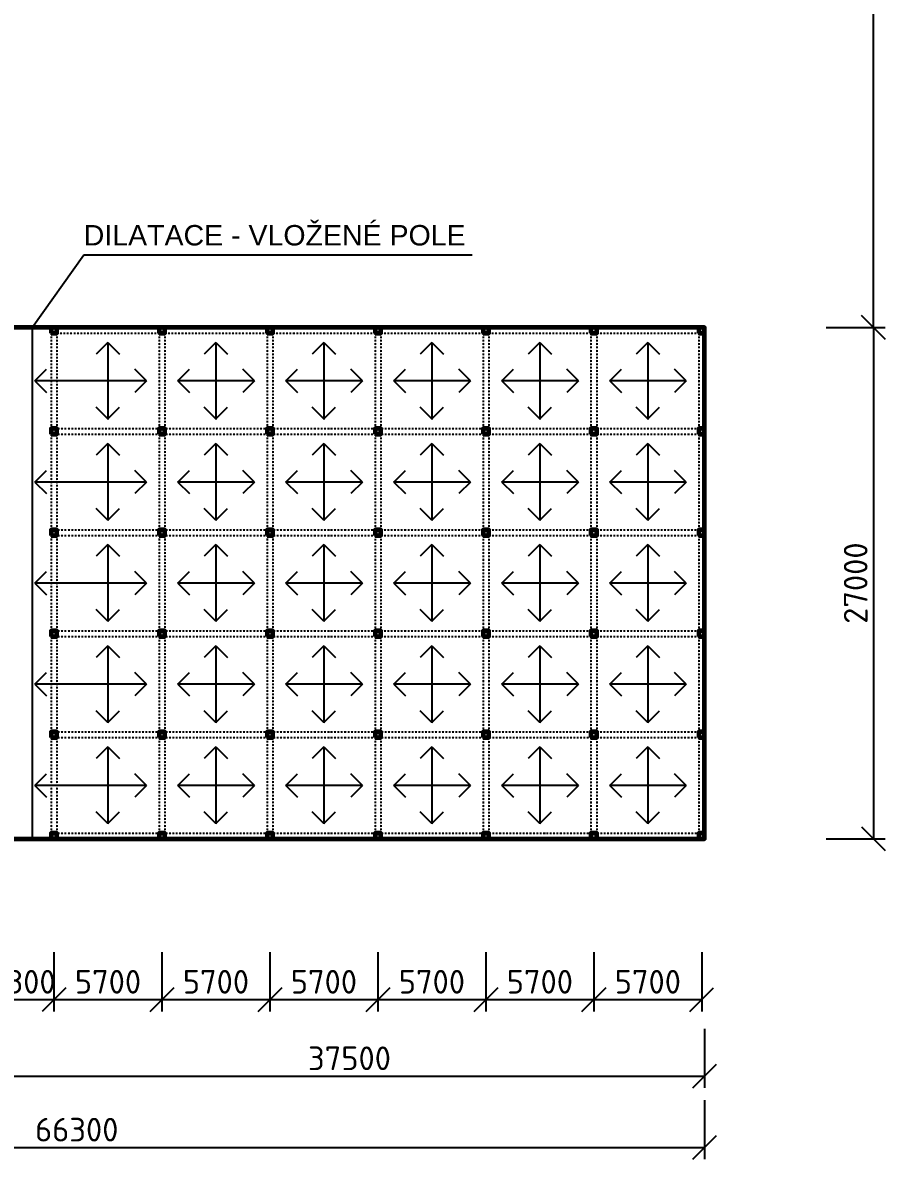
# Model space of a CAD drawing. Header units: millimetres. Extents: x 12904 to 327904, y -199771 to 141779.
# Drawn here: x 179584 to 225119, y -96421 to -36402 of the extents above; entities that cross this region are included whole.
import ezdxf

# ---------------------------------------------------------------- set-up
doc = ezdxf.new("R2010")
doc.units = ezdxf.units.MM
doc.linetypes.add('ČERCHOVANÁ', pattern=[25.4, 12.7, -6.35, 0, -6.35])
doc.layers.add('kóta', color=1, linetype='Continuous')
doc.layers.add('text', color=3, linetype='Continuous')
doc.layers.add('stěny', color=6, linetype='Continuous', lineweight=60)
doc.styles.add('ISOCPEUR', font='isocpeur.ttf')
doc.styles.get("Standard").update_dxf_attribs({"font": 'arial.ttf'})
doc.dimstyles.new('1-500', dxfattribs={"dimscale": 500, "dimtxt": 2.5, "dimasz": 2.5, "dimexe": 1.25, "dimexo": 0.625, "dimtad": 1, "dimdec": 0, "dimtxsty": 'ISOCPEUR', "dimblk": 'OBLIQUE', "dimcen": 2.5, "dimclrd": 1, "dimclre": 1, "dimclrt": 3, "dimadec": 0, "dimazin": 0, "dimtfac": 1, "dimtdec": 0, "dimtix": 1, "dimtmove": 1, "dimatfit": 3, "dimldrblk": 'OBLIQUE', "dimfxl": 5, "dimfxlon": 1, "dimtfillclr": 3, "dimarcsym": 0})

# ---------------------------------------------------------------- blocks, each defined once
blk = doc.blocks.new('_OBLIQUE')
at = {"color": 0, "linetype": 'ByBlock'}
blk.add_line((-0.5, -0.5), (0.5, 0.5), dxfattribs=at)
blk = doc.blocks.new('*D198')
at = {"layer": 'Defpoints', "color": 0, "transparency": 16777216}
for p in [(178084, -79496), (215584, -79496), (215584, -92026)]:
    blk.add_point(p, dxfattribs=at)
at = {"layer": 'kóta', "color": 1, "lineweight": -2, "transparency": 16777216}
for p, q in [((178084, -89526), (178084, -92651)), ((215584, -89526), (215584, -92651)), ((178084, -92026), (215584, -92026))]:
    blk.add_line(p, q, dxfattribs=at)
at = {"layer": 'kóta', "color": 1, "lineweight": -2, "transparency": 16777216, "xscale": 1250, "yscale": 1250, "zscale": 1250, "rotation": 180}
blk.add_blockref('_OBLIQUE', (178084, -92026), dxfattribs=at)
at = {"layer": 'kóta', "color": 1, "lineweight": -2, "transparency": 16777216, "xscale": 1250, "yscale": 1250, "zscale": 1250}
blk.add_blockref('_OBLIQUE', (215584, -92026), dxfattribs=at)
at = {"layer": 'kóta', "color": 3, "transparency": 16777216, "insert": (196834, -91088), "char_height": 1250, "attachment_point": 5, "style": 'ISOCPEUR'}
blk.add_mtext('37500', dxfattribs=at)
blk = doc.blocks.new('*D215')
at = {"layer": 'Defpoints', "color": 0, "transparency": 16777216}
for p in [(215584, -52496), (215584, -79496), (224494, -79496)]:
    blk.add_point(p, dxfattribs=at)
at = {"layer": 'kóta', "color": 1, "lineweight": -2, "transparency": 16777216}
for p, q in [((221994, -52496), (225119, -52496)), ((224494, -52496), (224494, -79496)), ((221994, -79496), (225119, -79496))]:
    blk.add_line(p, q, dxfattribs=at)
at = {"layer": 'kóta', "color": 1, "lineweight": -2, "transparency": 16777216, "xscale": 1250, "yscale": 1250, "zscale": 1250}
for p, rotation in [((224494, -52496), 90), ((224494, -79496), 270)]:
    blk.add_blockref('_OBLIQUE', p, dxfattribs=dict(at, rotation=rotation))
at = {"layer": 'kóta', "color": 3, "transparency": 16777216, "insert": (223557, -65996), "char_height": 1250, "attachment_point": 5, "rotation": 90, "style": 'ISOCPEUR'}
blk.add_mtext('27000', dxfattribs=at)
blk = doc.blocks.new('*D216')
at = {"layer": 'Defpoints', "color": 0, "transparency": 16777216}
for p in [(178084, 15004), (224494, 15004), (215584, -52496)]:
    blk.add_point(p, dxfattribs=at)
at = {"layer": 'kóta', "color": 1, "lineweight": -2, "transparency": 16777216}
for p, q in [((221994, 15004), (225119, 15004)), ((224494, -52496), (224494, 15004)), ((221994, -52496), (225119, -52496))]:
    blk.add_line(p, q, dxfattribs=at)
at = {"layer": 'kóta', "color": 1, "lineweight": -2, "transparency": 16777216, "xscale": 1250, "yscale": 1250, "zscale": 1250}
for p, rotation in [((224494, 15004), 90), ((224494, -52496), 270)]:
    blk.add_blockref('_OBLIQUE', p, dxfattribs=dict(at, rotation=rotation))
at = {"layer": 'kóta', "color": 3, "transparency": 16777216, "insert": (223557, -18746), "char_height": 1250, "attachment_point": 5, "rotation": 90, "style": 'ISOCPEUR'}
blk.add_mtext('67500', dxfattribs=at)
blk = doc.blocks.new('*D251')
at = {"layer": 'Defpoints', "color": 0, "transparency": 16777216}
for p in [(177934, -79496), (181234, -79496), (181234, -87986)]:
    blk.add_point(p, dxfattribs=at)
at = {"layer": 'kóta', "color": 1, "lineweight": -2, "transparency": 16777216}
for p, q in [((177934, -85486), (177934, -88611)), ((181234, -85486), (181234, -88611)), ((177934, -87986), (176684, -87986)), ((177934, -87986), (181234, -87986)), ((181234, -87986), (182484, -87986))]:
    blk.add_line(p, q, dxfattribs=at)
at = {"layer": 'kóta', "color": 1, "lineweight": -2, "transparency": 16777216, "xscale": 1250, "yscale": 1250, "zscale": 1250}
blk.add_blockref('_OBLIQUE', (177934, -87986), dxfattribs=at)
at = {"layer": 'kóta', "color": 1, "lineweight": -2, "transparency": 16777216, "xscale": 1250, "yscale": 1250, "zscale": 1250, "rotation": 180}
blk.add_blockref('_OBLIQUE', (181234, -87986), dxfattribs=at)
at = {"layer": 'kóta', "color": 3, "transparency": 16777216, "insert": (179584, -87048), "char_height": 1250, "attachment_point": 5, "style": 'ISOCPEUR'}
blk.add_mtext('3300', dxfattribs=at)
blk = doc.blocks.new('*D252')
at = {"layer": 'Defpoints', "color": 0, "transparency": 16777216}
for p in [(181234, -79496), (186934, -79496), (186934, -87986)]:
    blk.add_point(p, dxfattribs=at)
at = {"layer": 'kóta', "color": 1, "lineweight": -2, "transparency": 16777216}
for p, q in [((181234, -85486), (181234, -88611)), ((186934, -85486), (186934, -88611)), ((181234, -87986), (186934, -87986))]:
    blk.add_line(p, q, dxfattribs=at)
at = {"layer": 'kóta', "color": 1, "lineweight": -2, "transparency": 16777216, "xscale": 1250, "yscale": 1250, "zscale": 1250, "rotation": 180}
blk.add_blockref('_OBLIQUE', (181234, -87986), dxfattribs=at)
at = {"layer": 'kóta', "color": 1, "lineweight": -2, "transparency": 16777216, "xscale": 1250, "yscale": 1250, "zscale": 1250}
blk.add_blockref('_OBLIQUE', (186934, -87986), dxfattribs=at)
at = {"layer": 'kóta', "color": 3, "transparency": 16777216, "insert": (184084, -87048), "char_height": 1250, "attachment_point": 5, "style": 'ISOCPEUR'}
blk.add_mtext('5700', dxfattribs=at)
blk = doc.blocks.new('*D253')
at = {"layer": 'Defpoints', "color": 0, "transparency": 16777216}
for p in [(186934, -79496), (192634, -79496), (192634, -87986)]:
    blk.add_point(p, dxfattribs=at)
at = {"layer": 'kóta', "color": 1, "lineweight": -2, "transparency": 16777216}
for p, q in [((186934, -85486), (186934, -88611)), ((192634, -85486), (192634, -88611)), ((186934, -87986), (192634, -87986))]:
    blk.add_line(p, q, dxfattribs=at)
at = {"layer": 'kóta', "color": 1, "lineweight": -2, "transparency": 16777216, "xscale": 1250, "yscale": 1250, "zscale": 1250, "rotation": 180}
blk.add_blockref('_OBLIQUE', (186934, -87986), dxfattribs=at)
at = {"layer": 'kóta', "color": 1, "lineweight": -2, "transparency": 16777216, "xscale": 1250, "yscale": 1250, "zscale": 1250}
blk.add_blockref('_OBLIQUE', (192634, -87986), dxfattribs=at)
at = {"layer": 'kóta', "color": 3, "transparency": 16777216, "insert": (189784, -87048), "char_height": 1250, "attachment_point": 5, "style": 'ISOCPEUR'}
blk.add_mtext('5700', dxfattribs=at)
blk = doc.blocks.new('*D254')
at = {"layer": 'Defpoints', "color": 0, "transparency": 16777216}
for p in [(192634, -79496), (198334, -79496), (198334, -87986)]:
    blk.add_point(p, dxfattribs=at)
at = {"layer": 'kóta', "color": 1, "lineweight": -2, "transparency": 16777216}
for p, q in [((192634, -85486), (192634, -88611)), ((198334, -85486), (198334, -88611)), ((192634, -87986), (198334, -87986))]:
    blk.add_line(p, q, dxfattribs=at)
at = {"layer": 'kóta', "color": 1, "lineweight": -2, "transparency": 16777216, "xscale": 1250, "yscale": 1250, "zscale": 1250, "rotation": 180}
blk.add_blockref('_OBLIQUE', (192634, -87986), dxfattribs=at)
at = {"layer": 'kóta', "color": 1, "lineweight": -2, "transparency": 16777216, "xscale": 1250, "yscale": 1250, "zscale": 1250}
blk.add_blockref('_OBLIQUE', (198334, -87986), dxfattribs=at)
at = {"layer": 'kóta', "color": 3, "transparency": 16777216, "insert": (195484, -87048), "char_height": 1250, "attachment_point": 5, "style": 'ISOCPEUR'}
blk.add_mtext('5700', dxfattribs=at)
blk = doc.blocks.new('*D255')
at = {"layer": 'Defpoints', "color": 0, "transparency": 16777216}
for p in [(198334, -79496), (204034, -79496), (204034, -87986)]:
    blk.add_point(p, dxfattribs=at)
at = {"layer": 'kóta', "color": 1, "lineweight": -2, "transparency": 16777216}
for p, q in [((198334, -85486), (198334, -88611)), ((204034, -85486), (204034, -88611)), ((198334, -87986), (204034, -87986))]:
    blk.add_line(p, q, dxfattribs=at)
at = {"layer": 'kóta', "color": 1, "lineweight": -2, "transparency": 16777216, "xscale": 1250, "yscale": 1250, "zscale": 1250, "rotation": 180}
blk.add_blockref('_OBLIQUE', (198334, -87986), dxfattribs=at)
at = {"layer": 'kóta', "color": 1, "lineweight": -2, "transparency": 16777216, "xscale": 1250, "yscale": 1250, "zscale": 1250}
blk.add_blockref('_OBLIQUE', (204034, -87986), dxfattribs=at)
at = {"layer": 'kóta', "color": 3, "transparency": 16777216, "insert": (201184, -87048), "char_height": 1250, "attachment_point": 5, "style": 'ISOCPEUR'}
blk.add_mtext('5700', dxfattribs=at)
blk = doc.blocks.new('*D256')
at = {"layer": 'Defpoints', "color": 0, "transparency": 16777216}
for p in [(204034, -79496), (209734, -79496), (209734, -87986)]:
    blk.add_point(p, dxfattribs=at)
at = {"layer": 'kóta', "color": 1, "lineweight": -2, "transparency": 16777216}
for p, q in [((204034, -85486), (204034, -88611)), ((209734, -85486), (209734, -88611)), ((204034, -87986), (209734, -87986))]:
    blk.add_line(p, q, dxfattribs=at)
at = {"layer": 'kóta', "color": 1, "lineweight": -2, "transparency": 16777216, "xscale": 1250, "yscale": 1250, "zscale": 1250, "rotation": 180}
blk.add_blockref('_OBLIQUE', (204034, -87986), dxfattribs=at)
at = {"layer": 'kóta', "color": 1, "lineweight": -2, "transparency": 16777216, "xscale": 1250, "yscale": 1250, "zscale": 1250}
blk.add_blockref('_OBLIQUE', (209734, -87986), dxfattribs=at)
at = {"layer": 'kóta', "color": 3, "transparency": 16777216, "insert": (206884, -87048), "char_height": 1250, "attachment_point": 5, "style": 'ISOCPEUR'}
blk.add_mtext('5700', dxfattribs=at)
blk = doc.blocks.new('*D257')
at = {"layer": 'Defpoints', "color": 0, "transparency": 16777216}
for p in [(209734, -79496), (215434, -79496), (215434, -87986)]:
    blk.add_point(p, dxfattribs=at)
at = {"layer": 'kóta', "color": 1, "lineweight": -2, "transparency": 16777216}
for p, q in [((209734, -85486), (209734, -88611)), ((215434, -85486), (215434, -88611)), ((209734, -87986), (215434, -87986))]:
    blk.add_line(p, q, dxfattribs=at)
at = {"layer": 'kóta', "color": 1, "lineweight": -2, "transparency": 16777216, "xscale": 1250, "yscale": 1250, "zscale": 1250, "rotation": 180}
blk.add_blockref('_OBLIQUE', (209734, -87986), dxfattribs=at)
at = {"layer": 'kóta', "color": 1, "lineweight": -2, "transparency": 16777216, "xscale": 1250, "yscale": 1250, "zscale": 1250}
blk.add_blockref('_OBLIQUE', (215434, -87986), dxfattribs=at)
at = {"layer": 'kóta', "color": 3, "transparency": 16777216, "insert": (212584, -87048), "char_height": 1250, "attachment_point": 5, "style": 'ISOCPEUR'}
blk.add_mtext('5700', dxfattribs=at)
blk = doc.blocks.new('*D209')
at = {"layer": 'Defpoints', "color": 0, "transparency": 16777216}
for p in [(149284, -79496), (215584, -79496), (215584, -95796)]:
    blk.add_point(p, dxfattribs=at)
at = {"layer": 'kóta', "color": 1, "lineweight": -2, "transparency": 16777216}
for p, q in [((149284, -93296), (149284, -96421)), ((215584, -93296), (215584, -96421)), ((149284, -95796), (215584, -95796))]:
    blk.add_line(p, q, dxfattribs=at)
at = {"layer": 'kóta', "color": 1, "lineweight": -2, "transparency": 16777216, "xscale": 1250, "yscale": 1250, "zscale": 1250, "rotation": 180}
blk.add_blockref('_OBLIQUE', (149284, -95796), dxfattribs=at)
at = {"layer": 'kóta', "color": 1, "lineweight": -2, "transparency": 16777216, "xscale": 1250, "yscale": 1250, "zscale": 1250}
blk.add_blockref('_OBLIQUE', (215584, -95796), dxfattribs=at)
at = {"layer": 'kóta', "color": 3, "transparency": 16777216, "insert": (182434, -94858), "char_height": 1250, "attachment_point": 5, "style": 'ISOCPEUR'}
blk.add_mtext('66300', dxfattribs=at)

msp = doc.modelspace()

# ---------------------------------------------------------------- linework, layer by layer
for p, q in [((180084.2, -52495.7), (180084.2, -79495.7)), ((184084.2, -53283.9), (183468.6, -53899.5)), ((184084.2, -53283.9), (184084.2, -57347.4)), ((184084.2, -53283.9), (184699.7, -53899.5)), ((189784.2, -53283.9), (189168.6, -53899.5)), ((189784.2, -53283.9), (189784.2, -57347.4)), ((189784.2, -53283.9), (190399.7, -53899.5)), ((195484.2, -53283.9), (194868.6, -53899.5)), ((195484.2, -53283.9), (195484.2, -57347.4)), ((195484.2, -53283.9), (196099.7, -53899.5)), ((201184.2, -53283.9), (200568.6, -53899.5)), ((201184.2, -53283.9), (201184.2, -57347.4)), ((201184.2, -53283.9), (201799.7, -53899.5)), ((206884.2, -53283.9), (206268.6, -53899.5)), ((206884.2, -53283.9), (206884.2, -57347.4)), ((206884.2, -53283.9), (207499.7, -53899.5)), ((212584.2, -53283.9), (211968.6, -53899.5)), ((212584.2, -53283.9), (212584.2, -57347.4)), ((212584.2, -53283.9), (213199.7, -53899.5)), ((180223.7, -55315.7), (180839.2, -54700.1)), ((186115.9, -55315.7), (185500.3, -54700.1)), ((187771.9, -55315.7), (188387.5, -54700.1)), ((191815.9, -55315.7), (191200.3, -54700.1)), ((193471.9, -55315.7), (194087.5, -54700.1)), ((197515.9, -55315.7), (196900.3, -54700.1)), ((199171.9, -55315.7), (199787.5, -54700.1)), ((203215.9, -55315.7), (202600.3, -54700.1)), ((204871.9, -55315.7), (205487.5, -54700.1)), ((208915.9, -55315.7), (208300.3, -54700.1)), ((210571.9, -55315.7), (211187.5, -54700.1)), ((214615.9, -55315.7), (214000.3, -54700.1)), ((186115.9, -55315.7), (180223.7, -55315.7)), ((180223.7, -55315.7), (180839.2, -55931.2)), ((186115.9, -55315.7), (185500.3, -55931.2)), ((191815.9, -55315.7), (187752.4, -55315.7)), ((187771.9, -55315.7), (188387.5, -55931.2)), ((191815.9, -55315.7), (191200.3, -55931.2)), ((197515.9, -55315.7), (193452.4, -55315.7)), ((193471.9, -55315.7), (194087.5, -55931.2)), ((197515.9, -55315.7), (196900.3, -55931.2)), ((203215.9, -55315.7), (199152.4, -55315.7)), ((199171.9, -55315.7), (199787.5, -55931.2)), ((203215.9, -55315.7), (202600.3, -55931.2)), ((208915.9, -55315.7), (204852.4, -55315.7)), ((204871.9, -55315.7), (205487.5, -55931.2)), ((208915.9, -55315.7), (208300.3, -55931.2)), ((214615.9, -55315.7), (210552.4, -55315.7)), ((210571.9, -55315.7), (211187.5, -55931.2)), ((214615.9, -55315.7), (214000.3, -55931.2)), ((184084.2, -57327.9), (183468.6, -56712.3)), ((184084.2, -57327.9), (184699.7, -56712.3)), ((189784.2, -57327.9), (189168.6, -56712.3)), ((189784.2, -57327.9), (190399.7, -56712.3)), ((195484.2, -57327.9), (194868.6, -56712.3)), ((195484.2, -57327.9), (196099.7, -56712.3)), ((201184.2, -57327.9), (200568.6, -56712.3)), ((201184.2, -57327.9), (201799.7, -56712.3)), ((206884.2, -57327.9), (206268.6, -56712.3)), ((206884.2, -57327.9), (207499.7, -56712.3)), ((212584.2, -57327.9), (211968.6, -56712.3)), ((212584.2, -57327.9), (213199.7, -56712.3)), ((184084.2, -58623.9), (183468.6, -59239.5)), ((184084.2, -58623.9), (184084.2, -62687.4)), ((184084.2, -58623.9), (184699.7, -59239.5)), ((189784.2, -58623.9), (189168.6, -59239.5)), ((189784.2, -58623.9), (189784.2, -62687.4)), ((189784.2, -58623.9), (190399.7, -59239.5)), ((195484.2, -58623.9), (194868.6, -59239.5)), ((195484.2, -58623.9), (195484.2, -62687.4)), ((195484.2, -58623.9), (196099.7, -59239.5)), ((201184.2, -58623.9), (200568.6, -59239.5)), ((201184.2, -58623.9), (201184.2, -62687.4)), ((201184.2, -58623.9), (201799.7, -59239.5)), ((206884.2, -58623.9), (206268.6, -59239.5)), ((206884.2, -58623.9), (206884.2, -62687.4)), ((206884.2, -58623.9), (207499.7, -59239.5)), ((212584.2, -58623.9), (211968.6, -59239.5)), ((212584.2, -58623.9), (212584.2, -62687.4)), ((212584.2, -58623.9), (213199.7, -59239.5)), ((180223.7, -60655.7), (180839.2, -60040.1)), ((186115.9, -60655.7), (185500.3, -60040.1)), ((187771.9, -60655.7), (188387.5, -60040.1)), ((191815.9, -60655.7), (191200.3, -60040.1)), ((193471.9, -60655.7), (194087.5, -60040.1)), ((197515.9, -60655.7), (196900.3, -60040.1)), ((199171.9, -60655.7), (199787.5, -60040.1)), ((203215.9, -60655.7), (202600.3, -60040.1)), ((204871.9, -60655.7), (205487.5, -60040.1)), ((208915.9, -60655.7), (208300.3, -60040.1)), ((210571.9, -60655.7), (211187.5, -60040.1)), ((214615.9, -60655.7), (214000.3, -60040.1)), ((186115.9, -60655.7), (180223.7, -60655.7)), ((180223.7, -60655.7), (180839.2, -61271.2)), ((186115.9, -60655.7), (185500.3, -61271.2)), ((191815.9, -60655.7), (187752.4, -60655.7)), ((187771.9, -60655.7), (188387.5, -61271.2)), ((191815.9, -60655.7), (191200.3, -61271.2)), ((197515.9, -60655.7), (193452.4, -60655.7)), ((193471.9, -60655.7), (194087.5, -61271.2)), ((197515.9, -60655.7), (196900.3, -61271.2)), ((203215.9, -60655.7), (199152.4, -60655.7)), ((199171.9, -60655.7), (199787.5, -61271.2)), ((203215.9, -60655.7), (202600.3, -61271.2)), ((208915.9, -60655.7), (204852.4, -60655.7)), ((204871.9, -60655.7), (205487.5, -61271.2)), ((208915.9, -60655.7), (208300.3, -61271.2)), ((214615.9, -60655.7), (210552.4, -60655.7)), ((210571.9, -60655.7), (211187.5, -61271.2)), ((214615.9, -60655.7), (214000.3, -61271.2)), ((184084.2, -62667.9), (183468.6, -62052.3)), ((184084.2, -62667.9), (184699.7, -62052.3)), ((189784.2, -62667.9), (189168.6, -62052.3)), ((189784.2, -62667.9), (190399.7, -62052.3)), ((195484.2, -62667.9), (194868.6, -62052.3)), ((195484.2, -62667.9), (196099.7, -62052.3)), ((201184.2, -62667.9), (200568.6, -62052.3)), ((201184.2, -62667.9), (201799.7, -62052.3)), ((206884.2, -62667.9), (206268.6, -62052.3)), ((206884.2, -62667.9), (207499.7, -62052.3)), ((212584.2, -62667.9), (211968.6, -62052.3)), ((212584.2, -62667.9), (213199.7, -62052.3)), ((184084.2, -63963.9), (183468.6, -64579.5)), ((184084.2, -63963.9), (184084.2, -68027.4)), ((184084.2, -63963.9), (184699.7, -64579.5)), ((189784.2, -63963.9), (189168.6, -64579.5)), ((189784.2, -63963.9), (189784.2, -68027.4)), ((189784.2, -63963.9), (190399.7, -64579.5)), ((195484.2, -63963.9), (194868.6, -64579.5)), ((195484.2, -63963.9), (195484.2, -68027.4)), ((195484.2, -63963.9), (196099.7, -64579.5)), ((201184.2, -63963.9), (200568.6, -64579.5)), ((201184.2, -63963.9), (201184.2, -68027.4)), ((201184.2, -63963.9), (201799.7, -64579.5)), ((206884.2, -63963.9), (206268.6, -64579.5)), ((206884.2, -63963.9), (206884.2, -68027.4)), ((206884.2, -63963.9), (207499.7, -64579.5)), ((212584.2, -63963.9), (211968.6, -64579.5)), ((212584.2, -63963.9), (212584.2, -68027.4)), ((212584.2, -63963.9), (213199.7, -64579.5)), ((180223.7, -65995.7), (180839.2, -65380.1)), ((186115.9, -65995.7), (185500.3, -65380.1)), ((187771.9, -65995.7), (188387.5, -65380.1)), ((191815.9, -65995.7), (191200.3, -65380.1)), ((193471.9, -65995.7), (194087.5, -65380.1)), ((197515.9, -65995.7), (196900.3, -65380.1)), ((199171.9, -65995.7), (199787.5, -65380.1)), ((203215.9, -65995.7), (202600.3, -65380.1)), ((204871.9, -65995.7), (205487.5, -65380.1)), ((208915.9, -65995.7), (208300.3, -65380.1)), ((210571.9, -65995.7), (211187.5, -65380.1)), ((214615.9, -65995.7), (214000.3, -65380.1)), ((186115.9, -65995.7), (180223.7, -65995.7)), ((180223.7, -65995.7), (180839.2, -66611.2)), ((186115.9, -65995.7), (185500.3, -66611.2)), ((191815.9, -65995.7), (187752.4, -65995.7)), ((187771.9, -65995.7), (188387.5, -66611.2)), ((191815.9, -65995.7), (191200.3, -66611.2)), ((197515.9, -65995.7), (193452.4, -65995.7)), ((193471.9, -65995.7), (194087.5, -66611.2)), ((197515.9, -65995.7), (196900.3, -66611.2)), ((203215.9, -65995.7), (199152.4, -65995.7)), ((199171.9, -65995.7), (199787.5, -66611.2)), ((203215.9, -65995.7), (202600.3, -66611.2)), ((208915.9, -65995.7), (204852.4, -65995.7)), ((204871.9, -65995.7), (205487.5, -66611.2)), ((208915.9, -65995.7), (208300.3, -66611.2)), ((214615.9, -65995.7), (210552.4, -65995.7)), ((210571.9, -65995.7), (211187.5, -66611.2)), ((214615.9, -65995.7), (214000.3, -66611.2)), ((184084.2, -68007.9), (183468.6, -67392.3)), ((184084.2, -68007.9), (184699.7, -67392.3)), ((189784.2, -68007.9), (189168.6, -67392.3)), ((189784.2, -68007.9), (190399.7, -67392.3)), ((195484.2, -68007.9), (194868.6, -67392.3)), ((195484.2, -68007.9), (196099.7, -67392.3)), ((201184.2, -68007.9), (200568.6, -67392.3)), ((201184.2, -68007.9), (201799.7, -67392.3)), ((206884.2, -68007.9), (206268.6, -67392.3)), ((206884.2, -68007.9), (207499.7, -67392.3)), ((212584.2, -68007.9), (211968.6, -67392.3)), ((212584.2, -68007.9), (213199.7, -67392.3)), ((184084.2, -69303.9), (183468.6, -69919.5)), ((184084.2, -69303.9), (184084.2, -73367.4)), ((184084.2, -69303.9), (184699.7, -69919.5)), ((189784.2, -69303.9), (189168.6, -69919.5)), ((189784.2, -69303.9), (189784.2, -73367.4)), ((189784.2, -69303.9), (190399.7, -69919.5)), ((195484.2, -69303.9), (194868.6, -69919.5)), ((195484.2, -69303.9), (195484.2, -73367.4)), ((195484.2, -69303.9), (196099.7, -69919.5)), ((201184.2, -69303.9), (200568.6, -69919.5)), ((201184.2, -69303.9), (201184.2, -73367.4)), ((201184.2, -69303.9), (201799.7, -69919.5)), ((206884.2, -69303.9), (206268.6, -69919.5)), ((206884.2, -69303.9), (206884.2, -73367.4)), ((206884.2, -69303.9), (207499.7, -69919.5)), ((212584.2, -69303.9), (211968.6, -69919.5)), ((212584.2, -69303.9), (212584.2, -73367.4)), ((212584.2, -69303.9), (213199.7, -69919.5)), ((180223.7, -71335.7), (180839.2, -70720.1)), ((186115.9, -71335.7), (185500.3, -70720.1)), ((187771.9, -71335.7), (188387.5, -70720.1)), ((191815.9, -71335.7), (191200.3, -70720.1)), ((193471.9, -71335.7), (194087.5, -70720.1)), ((197515.9, -71335.7), (196900.3, -70720.1)), ((199171.9, -71335.7), (199787.5, -70720.1)), ((203215.9, -71335.7), (202600.3, -70720.1)), ((204871.9, -71335.7), (205487.5, -70720.1)), ((208915.9, -71335.7), (208300.3, -70720.1)), ((210571.9, -71335.7), (211187.5, -70720.1)), ((214615.9, -71335.7), (214000.3, -70720.1)), ((186115.9, -71335.7), (180223.7, -71335.7)), ((180223.7, -71335.7), (180839.2, -71951.2)), ((186115.9, -71335.7), (185500.3, -71951.2)), ((191815.9, -71335.7), (187752.4, -71335.7)), ((187771.9, -71335.7), (188387.5, -71951.2)), ((191815.9, -71335.7), (191200.3, -71951.2)), ((197515.9, -71335.7), (193452.4, -71335.7)), ((193471.9, -71335.7), (194087.5, -71951.2)), ((197515.9, -71335.7), (196900.3, -71951.2)), ((203215.9, -71335.7), (199152.4, -71335.7)), ((199171.9, -71335.7), (199787.5, -71951.2)), ((203215.9, -71335.7), (202600.3, -71951.2)), ((208915.9, -71335.7), (204852.4, -71335.7)), ((204871.9, -71335.7), (205487.5, -71951.2)), ((208915.9, -71335.7), (208300.3, -71951.2)), ((214615.9, -71335.7), (210552.4, -71335.7)), ((210571.9, -71335.7), (211187.5, -71951.2)), ((214615.9, -71335.7), (214000.3, -71951.2)), ((184084.2, -73347.9), (183468.6, -72732.3)), ((184084.2, -73347.9), (184699.7, -72732.3)), ((189784.2, -73347.9), (189168.6, -72732.3)), ((189784.2, -73347.9), (190399.7, -72732.3)), ((195484.2, -73347.9), (194868.6, -72732.3)), ((195484.2, -73347.9), (196099.7, -72732.3)), ((201184.2, -73347.9), (200568.6, -72732.3)), ((201184.2, -73347.9), (201799.7, -72732.3)), ((206884.2, -73347.9), (206268.6, -72732.3)), ((206884.2, -73347.9), (207499.7, -72732.3)), ((212584.2, -73347.9), (211968.6, -72732.3)), ((212584.2, -73347.9), (213199.7, -72732.3)), ((184084.2, -74643.9), (183468.6, -75259.5)), ((184084.2, -74643.9), (184084.2, -78707.4)), ((184084.2, -74643.9), (184699.7, -75259.5)), ((189784.2, -74643.9), (189168.6, -75259.5)), ((189784.2, -74643.9), (189784.2, -78707.4)), ((189784.2, -74643.9), (190399.7, -75259.5)), ((195484.2, -74643.9), (194868.6, -75259.5)), ((195484.2, -74643.9), (195484.2, -78707.4)), ((195484.2, -74643.9), (196099.7, -75259.5)), ((201184.2, -74643.9), (200568.6, -75259.5)), ((201184.2, -74643.9), (201184.2, -78707.4)), ((201184.2, -74643.9), (201799.7, -75259.5)), ((206884.2, -74643.9), (206268.6, -75259.5)), ((206884.2, -74643.9), (206884.2, -78707.4)), ((206884.2, -74643.9), (207499.7, -75259.5)), ((212584.2, -74643.9), (211968.6, -75259.5)), ((212584.2, -74643.9), (212584.2, -78707.4)), ((212584.2, -74643.9), (213199.7, -75259.5)), ((180223.7, -76675.7), (180839.2, -76060.1)), ((186115.9, -76675.7), (185500.3, -76060.1)), ((187771.9, -76675.7), (188387.5, -76060.1)), ((191815.9, -76675.7), (191200.3, -76060.1)), ((193471.9, -76675.7), (194087.5, -76060.1)), ((197515.9, -76675.7), (196900.3, -76060.1)), ((199171.9, -76675.7), (199787.5, -76060.1)), ((203215.9, -76675.7), (202600.3, -76060.1)), ((204871.9, -76675.7), (205487.5, -76060.1)), ((208915.9, -76675.7), (208300.3, -76060.1)), ((210571.9, -76675.7), (211187.5, -76060.1)), ((214615.9, -76675.7), (214000.3, -76060.1)), ((186115.9, -76675.7), (180223.7, -76675.7)), ((180223.7, -76675.7), (180839.2, -77291.2)), ((186115.9, -76675.7), (185500.3, -77291.2)), ((191815.9, -76675.7), (187752.4, -76675.7)), ((187771.9, -76675.7), (188387.5, -77291.2)), ((191815.9, -76675.7), (191200.3, -77291.2)), ((197515.9, -76675.7), (193452.4, -76675.7)), ((193471.9, -76675.7), (194087.5, -77291.2)), ((197515.9, -76675.7), (196900.3, -77291.2)), ((203215.9, -76675.7), (199152.4, -76675.7)), ((199171.9, -76675.7), (199787.5, -77291.2)), ((203215.9, -76675.7), (202600.3, -77291.2)), ((208915.9, -76675.7), (204852.4, -76675.7)), ((204871.9, -76675.7), (205487.5, -77291.2)), ((208915.9, -76675.7), (208300.3, -77291.2)), ((214615.9, -76675.7), (210552.4, -76675.7)), ((210571.9, -76675.7), (211187.5, -77291.2)), ((214615.9, -76675.7), (214000.3, -77291.2)), ((184084.2, -78687.9), (183468.6, -78072.3)), ((184084.2, -78687.9), (184699.7, -78072.3)), ((189784.2, -78687.9), (189168.6, -78072.3)), ((189784.2, -78687.9), (190399.7, -78072.3)), ((195484.2, -78687.9), (194868.6, -78072.3)), ((195484.2, -78687.9), (196099.7, -78072.3)), ((201184.2, -78687.9), (200568.6, -78072.3)), ((201184.2, -78687.9), (201799.7, -78072.3)), ((206884.2, -78687.9), (206268.6, -78072.3)), ((206884.2, -78687.9), (207499.7, -78072.3)), ((212584.2, -78687.9), (211968.6, -78072.3)), ((212584.2, -78687.9), (213199.7, -78072.3))]:
    msp.add_line(p, q)
at = {"linetype": 'ČERCHOVANÁ', "ltscale": 7}
for p, q in [((181084.2, -52795.7), (181084.2, -79495.7)), ((181384.2, -52795.7), (181384.2, -79495.7)), ((181384.2, -52795.7), (186784.2, -52795.7)), ((186784.2, -52795.7), (186784.2, -79495.7)), ((187084.2, -52795.7), (187084.2, -79495.7)), ((187084.2, -52795.7), (192484.2, -52795.7)), ((192484.2, -52795.7), (192484.2, -79495.7)), ((192784.2, -52795.7), (192784.2, -79495.7)), ((192784.2, -52795.7), (198184.2, -52795.7)), ((198184.2, -52795.7), (198184.2, -63175.7)), ((198484.2, -52795.7), (198484.2, -63175.7)), ((198484.2, -52795.7), (209584.2, -52795.7)), ((203884.2, -52795.7), (203884.2, -57835.7)), ((204184.2, -52795.7), (204184.2, -57835.7)), ((209584.2, -52795.7), (209584.2, -57835.7)), ((209884.2, -52795.7), (209884.2, -57835.7)), ((209884.2, -52795.7), (215284.2, -52795.7)), ((215284.2, -52795.7), (215284.2, -57835.7)), ((181084.2, -57835.7), (203884.2, -57835.7)), ((181084.2, -58135.7), (203884.2, -58135.7)), ((203884.2, -58135.7), (203884.2, -63175.7)), ((204184.2, -57835.7), (209584.2, -57835.7)), ((204184.2, -58135.7), (204184.2, -63175.7)), ((204184.2, -58135.7), (209584.2, -58135.7)), ((209584.2, -58135.7), (209584.2, -63175.7)), ((209884.2, -57835.7), (215284.2, -57835.7)), ((209884.2, -58135.7), (209884.2, -63175.7)), ((209884.2, -58135.7), (215284.2, -58135.7)), ((215284.2, -58135.7), (215284.2, -63175.7)), ((181084.2, -63175.7), (198184.2, -63175.7)), ((181084.2, -63475.7), (198184.2, -63475.7)), ((198184.2, -63475.7), (198184.2, -68515.7)), ((198484.2, -63175.7), (203884.2, -63175.7)), ((198484.2, -63475.7), (198484.2, -68515.7)), ((198484.2, -63475.7), (203884.2, -63475.7)), ((203884.2, -63475.7), (203884.2, -68515.7)), ((204184.2, -63175.7), (209584.2, -63175.7)), ((204184.2, -63475.7), (204184.2, -68515.7)), ((204184.2, -63475.7), (209584.2, -63475.7)), ((209584.2, -63475.7), (209584.2, -68515.7)), ((209884.2, -63175.7), (215284.2, -63175.7)), ((209884.2, -63475.7), (209884.2, -68515.7)), ((209884.2, -63475.7), (215284.2, -63475.7)), ((215284.2, -63475.7), (215284.2, -68515.7)), ((181084.2, -68515.7), (198184.2, -68515.7)), ((181084.2, -68815.7), (198184.2, -68815.7)), ((198184.2, -68815.7), (198184.2, -79495.7)), ((198484.2, -68515.7), (203884.2, -68515.7)), ((198484.2, -68815.7), (198484.2, -79495.7)), ((198484.2, -68815.7), (203884.2, -68815.7)), ((203884.2, -68815.7), (203884.2, -73855.7)), ((204184.2, -68515.7), (209584.2, -68515.7)), ((204184.2, -68815.7), (204184.2, -73855.7)), ((204184.2, -68815.7), (209584.2, -68815.7)), ((209584.2, -68815.7), (209584.2, -73855.7)), ((209884.2, -68515.7), (215284.2, -68515.7)), ((209884.2, -68815.7), (209884.2, -73855.7)), ((209884.2, -68815.7), (215284.2, -68815.7)), ((215284.2, -68815.7), (215284.2, -73855.7)), ((181084.2, -73855.7), (203884.2, -73855.7)), ((181084.2, -74155.7), (209584.2, -74155.7)), ((203884.2, -74155.7), (203884.2, -79495.7)), ((204184.2, -73855.7), (209584.2, -73855.7)), ((204184.2, -74155.7), (204184.2, -79495.7)), ((209584.2, -74155.7), (209584.2, -79495.7)), ((209884.2, -73855.7), (215284.2, -73855.7)), ((209884.2, -74155.7), (209884.2, -79495.7)), ((209884.2, -74155.7), (215284.2, -74155.7)), ((215284.2, -74155.7), (215284.2, -79495.7)), ((181084.2, -79195.7), (215584.2, -79195.7))]:
    msp.add_line(p, q, dxfattribs=at)
at = {"layer": 'kóta'}
for p, q in [((180084.2, -52495.7), (182804.2, -48655.7)), ((182804.2, -48655.7), (203304.2, -48655.7))]:
    msp.add_line(p, q, dxfattribs=at)
at = {"layer": 'stěny'}
for p, q in [((215584.2, -52495.7), (178084.2, -52495.7)), ((215584.2, -79495.7), (215584.2, -52495.7)), ((178084.2, -79495.7), (215584.2, -79495.7))]:
    msp.add_line(p, q, dxfattribs=at)
for points in [[(181084.2, -52795.7), (181384.2, -52795.7), (181384.2, -52495.7), (181084.2, -52495.7)], [(186784.2, -52795.7), (187084.2, -52795.7), (187084.2, -52495.7), (186784.2, -52495.7)], [(192484.2, -52795.7), (192784.2, -52795.7), (192784.2, -52495.7), (192484.2, -52495.7)], [(198184.2, -52795.7), (198484.2, -52795.7), (198484.2, -52495.7), (198184.2, -52495.7)], [(203884.2, -52795.7), (204184.2, -52795.7), (204184.2, -52495.7), (203884.2, -52495.7)], [(209584.2, -52795.7), (209884.2, -52795.7), (209884.2, -52495.7), (209584.2, -52495.7)], [(215284.2, -52795.7), (215584.2, -52795.7), (215584.2, -52495.7), (215284.2, -52495.7)], [(181084.2, -58135.7), (181384.2, -58135.7), (181384.2, -57835.7), (181084.2, -57835.7)], [(186784.2, -58135.7), (187084.2, -58135.7), (187084.2, -57835.7), (186784.2, -57835.7)], [(192484.2, -58135.7), (192784.2, -58135.7), (192784.2, -57835.7), (192484.2, -57835.7)], [(198184.2, -58135.7), (198484.2, -58135.7), (198484.2, -57835.7), (198184.2, -57835.7)], [(203884.2, -58135.7), (204184.2, -58135.7), (204184.2, -57835.7), (203884.2, -57835.7)], [(209584.2, -58135.7), (209884.2, -58135.7), (209884.2, -57835.7), (209584.2, -57835.7)], [(215284.2, -58135.7), (215584.2, -58135.7), (215584.2, -57835.7), (215284.2, -57835.7)], [(181084.2, -63475.7), (181384.2, -63475.7), (181384.2, -63175.7), (181084.2, -63175.7)], [(186784.2, -63475.7), (187084.2, -63475.7), (187084.2, -63175.7), (186784.2, -63175.7)], [(192484.2, -63475.7), (192784.2, -63475.7), (192784.2, -63175.7), (192484.2, -63175.7)], [(198184.2, -63475.7), (198484.2, -63475.7), (198484.2, -63175.7), (198184.2, -63175.7)], [(203884.2, -63475.7), (204184.2, -63475.7), (204184.2, -63175.7), (203884.2, -63175.7)], [(209584.2, -63475.7), (209884.2, -63475.7), (209884.2, -63175.7), (209584.2, -63175.7)], [(215284.2, -63475.7), (215584.2, -63475.7), (215584.2, -63175.7), (215284.2, -63175.7)], [(181084.2, -68815.7), (181384.2, -68815.7), (181384.2, -68515.7), (181084.2, -68515.7)], [(186784.2, -68815.7), (187084.2, -68815.7), (187084.2, -68515.7), (186784.2, -68515.7)], [(192484.2, -68815.7), (192784.2, -68815.7), (192784.2, -68515.7), (192484.2, -68515.7)], [(198184.2, -68815.7), (198484.2, -68815.7), (198484.2, -68515.7), (198184.2, -68515.7)], [(203884.2, -68815.7), (204184.2, -68815.7), (204184.2, -68515.7), (203884.2, -68515.7)], [(209584.2, -68815.7), (209884.2, -68815.7), (209884.2, -68515.7), (209584.2, -68515.7)], [(215284.2, -68815.7), (215584.2, -68815.7), (215584.2, -68515.7), (215284.2, -68515.7)], [(181084.2, -74155.7), (181384.2, -74155.7), (181384.2, -73855.7), (181084.2, -73855.7)], [(186784.2, -74155.7), (187084.2, -74155.7), (187084.2, -73855.7), (186784.2, -73855.7)], [(192484.2, -74155.7), (192784.2, -74155.7), (192784.2, -73855.7), (192484.2, -73855.7)], [(198184.2, -74155.7), (198484.2, -74155.7), (198484.2, -73855.7), (198184.2, -73855.7)], [(203884.2, -74155.7), (204184.2, -74155.7), (204184.2, -73855.7), (203884.2, -73855.7)], [(209584.2, -74155.7), (209884.2, -74155.7), (209884.2, -73855.7), (209584.2, -73855.7)], [(215284.2, -74155.7), (215584.2, -74155.7), (215584.2, -73855.7), (215284.2, -73855.7)], [(181084.2, -79495.7), (181384.2, -79495.7), (181384.2, -79195.7), (181084.2, -79195.7)], [(186784.2, -79495.7), (187084.2, -79495.7), (187084.2, -79195.7), (186784.2, -79195.7)], [(192484.2, -79495.7), (192784.2, -79495.7), (192784.2, -79195.7), (192484.2, -79195.7)], [(198184.2, -79495.7), (198484.2, -79495.7), (198484.2, -79195.7), (198184.2, -79195.7)], [(203884.2, -79495.7), (204184.2, -79495.7), (204184.2, -79195.7), (203884.2, -79195.7)], [(209584.2, -79495.7), (209884.2, -79495.7), (209884.2, -79195.7), (209584.2, -79195.7)], [(215284.2, -79495.7), (215584.2, -79495.7), (215584.2, -79195.7), (215284.2, -79195.7)]]:
    msp.add_lwpolyline(points, close=True, dxfattribs=at)

# ---------------------------------------------------------------- texts
at = {"layer": 'text', "insert": (182804.2, -47085.7), "char_height": 1077.709, "attachment_point": 1}
msp.add_mtext_dynamic_manual_height_columns('DILATACE - VLOŽENÉ POLE', width=20584.839, gutter_width=26.9, heights=[1328.7], dxfattribs=at)

# ---------------------------------------------------------------- dimensions: what is measured, and where the dimension line sits
at = {"layer": 'kóta'}
for base, p2, picture, middle in [((224494.2, 15004.3), (178084.2, 15004.3), '*D216', (223556.7, -18745.7)), ((224494.2, -79495.7), (215584.2, -79495.7), '*D215', (223556.7, -65995.7))]:
    dim = msp.add_linear_dim(base=base, p1=(215584.2, -52495.7), p2=p2, angle=90, dimstyle='1-500', dxfattribs=at)
    dim.commit()
    dim.dimension.update_dxf_attribs({"geometry": picture, "text_midpoint": middle})
for base, p1, p2, picture, middle in [((215584.2, -95795.7), (149284.2, -79495.7), (215584.2, -79495.7), '*D209', (182434.2, -94858.2)), ((181234.2, -87985.7), (177934.2, -79495.7), (181234.2, -79495.7), '*D251', (179584.2, -87048.2)), ((215584.2, -92025.7), (178084.2, -79495.7), (215584.2, -79495.7), '*D198', (196834.2, -91088.2)), ((186934.2, -87985.7), (181234.2, -79495.7), (186934.2, -79495.7), '*D252', (184084.2, -87048.2)), ((192634.2, -87985.7), (186934.2, -79495.7), (192634.2, -79495.7), '*D253', (189784.2, -87048.2)), ((198334.2, -87985.7), (192634.2, -79495.7), (198334.2, -79495.7), '*D254', (195484.2, -87048.2)), ((204034.2, -87985.7), (198334.2, -79495.7), (204034.2, -79495.7), '*D255', (201184.2, -87048.2)), ((209734.2, -87985.7), (204034.2, -79495.7), (209734.2, -79495.7), '*D256', (206884.2, -87048.2)), ((215434.2, -87985.7), (209734.2, -79495.7), (215434.2, -79495.7), '*D257', (212584.2, -87048.2))]:
    dim = msp.add_linear_dim(base=base, p1=p1, p2=p2, dimstyle='1-500', dxfattribs=at)
    dim.commit()
    dim.dimension.update_dxf_attribs({"geometry": picture, "text_midpoint": middle})

doc.saveas('drawing.dxf')
